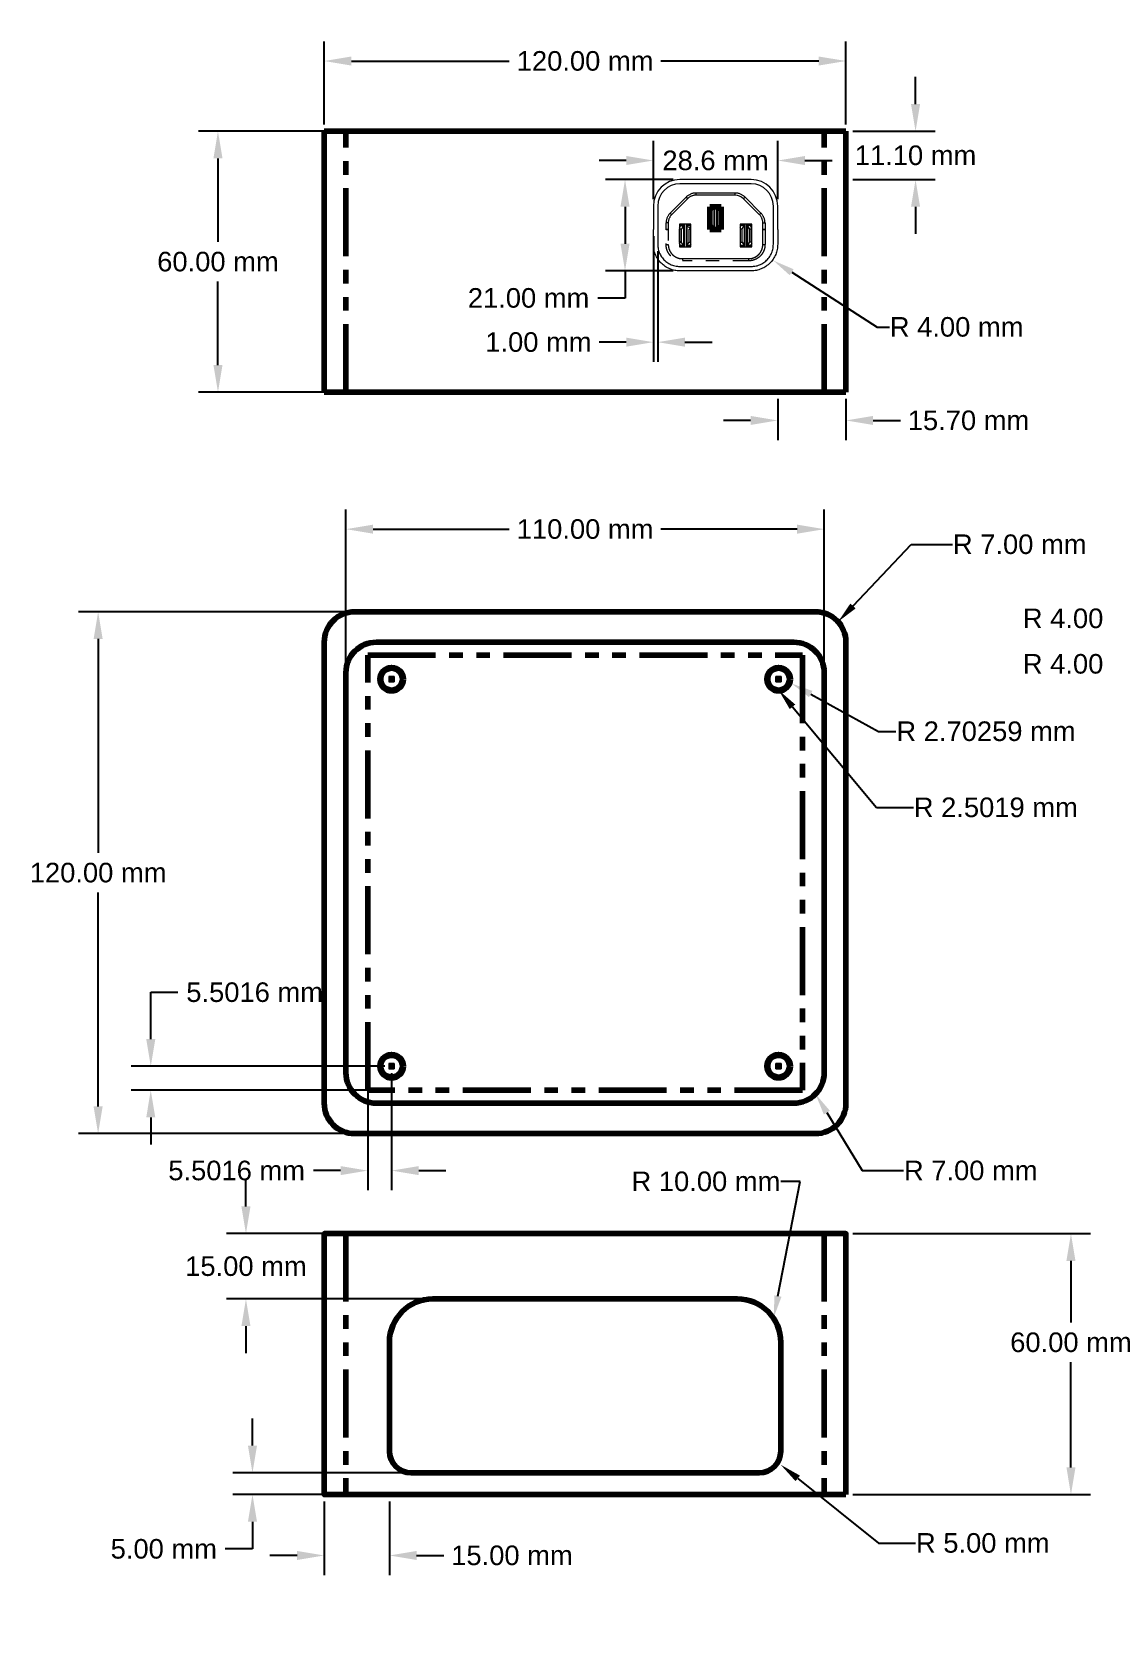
# Model space of a CAD drawing. Header units: millimetres. Extents: x -378 to 0, y -217 to 149.
# Drawn here: x -377.7 to -131.8, y -216.8 to 149.4 of the extents above; entities that cross this region are included whole.
import ezdxf
from ezdxf import colors
from ezdxf.entities.mleader import LeaderData, LeaderLine
from ezdxf.math import Vec2, Vec3

# ---------------------------------------------------------------- set-up
doc = ezdxf.new("R2010")
doc.units = ezdxf.units.MM
doc.header["$LTSCALE"] = 25
doc.header["$MEASUREMENT"] = 0
doc.header["$PDMODE"] = 2
for name, pattern in [('HIDDENX2', [0.75, 0.5, -0.25]), ('PHANTOM2', [1.25, 0.625, -0.125, 0.125, -0.125, 0.125, -0.125]), ('SLD-Durchgehend', [0])]:
    doc.linetypes.add(name, pattern=pattern)
doc.styles.get("Standard").update_dxf_attribs({"font": 'arial.ttf'})
doc.dimstyles.get("Standard").update_dxf_attribs({"dimtxt": 0.18, "dimasz": 0.18, "dimexe": 0.18, "dimexo": 0.0625, "dimgap": 0.09, "dimtad": 0, "dimtih": 1, "dimtoh": 1, "dimdec": 4, "dimzin": 0, "dimdsep": 46, "dimtxsty": 'Standard', "dimcen": 0.09, "dimadec": 0, "dimazin": 0, "dimtfac": 1, "dimtdec": 4, "dimtofl": 0, "dimtmove": 0, "dimatfit": 3, "dimfxl": 1, "dimtolj": 1, "dimtzin": 0, "dimarcsym": 0})

# ---------------------------------------------------------------- blocks, each defined once
blk = doc.blocks.new('*D1')
at = {"color": 0, "linetype": 'ByBlock', "lineweight": -2, "transparency": 16777216}
for p, q in [((-305.06, 16), (-367, 16)), ((-362.5, 9.75), (-362.5, -39.45)), ((-362.5, -97.75), (-362.5, -48.55)), ((-305.06, -104), (-367, -104))]:
    blk.add_line(p, q, dxfattribs=at)
at = {"color": 0, "linetype": 'ByBlock', "lineweight": 100, "transparency": 16777216}
for points in [[(-363.54, 9.75), (-361.46, 9.75), (-362.5, 16)], [(-363.54, -97.75), (-361.46, -97.75), (-362.5, -104)]]:
    blk.add_solid(points, dxfattribs=at)
at = {"layer": 'Defpoints', "color": 0, "linetype": 'ByBlock', "lineweight": 100, "transparency": 16777216}
for p in [(-303.5, 16), (-362.5, -104), (-303.5, -104)]:
    blk.add_point(p, dxfattribs=at)
at = {"color": 0, "linetype": 'ByBlock', "lineweight": 100, "transparency": 16777216, "insert": (-362.5, -44), "char_height": 4.5, "attachment_point": 5}
blk.add_mtext('\\A1;120.00 mm', dxfattribs=at)
blk = doc.blocks.new('*D2')
at = {"color": 0, "linetype": 'ByBlock', "lineweight": -2, "transparency": 16777216}
for p, q in [((-305.5, 3.56), (-305.5, 39.5)), ((-195.5, 3.56), (-195.5, 39.5)), ((-299.25, 35), (-267.93, 35)), ((-201.75, 35), (-233.07, 35))]:
    blk.add_line(p, q, dxfattribs=at)
at = {"color": 0, "linetype": 'ByBlock', "lineweight": 100, "transparency": 16777216}
for points in [[(-299.25, 36.04), (-299.25, 33.96), (-305.5, 35)], [(-201.75, 36.04), (-201.75, 33.96), (-195.5, 35)]]:
    blk.add_solid(points, dxfattribs=at)
at = {"layer": 'Defpoints', "color": 0, "linetype": 'ByBlock', "lineweight": 100, "transparency": 16777216}
for p in [(-195.5, 35), (-305.5, 2), (-195.5, 2)]:
    blk.add_point(p, dxfattribs=at)
at = {"color": 0, "linetype": 'ByBlock', "lineweight": 100, "transparency": 16777216, "insert": (-250.5, 35), "char_height": 4.5, "attachment_point": 5}
blk.add_mtext('\\A1;110.00 mm', dxfattribs=at)
blk = doc.blocks.new('*D8')
at = {"color": 0, "linetype": 'ByBlock', "lineweight": -2, "transparency": 16777216}
for p, q in [((-300.5, -90.06), (-300.5, -117)), ((-295, -90.06), (-295, -117)), ((-306.75, -112.5), (-313, -112.5)), ((-288.75, -112.5), (-282.5, -112.5))]:
    blk.add_line(p, q, dxfattribs=at)
at = {"color": 0, "linetype": 'ByBlock', "lineweight": 100, "transparency": 16777216}
for points in [[(-306.75, -111.46), (-306.75, -113.54), (-300.5, -112.5)], [(-288.75, -111.46), (-288.75, -113.54), (-295, -112.5)]]:
    blk.add_solid(points, dxfattribs=at)
at = {"layer": 'Defpoints', "color": 0, "linetype": 'ByBlock', "lineweight": 100, "transparency": 16777216}
for p in [(-300.5, -88.5), (-295, -88.5), (-300.5, -112.5)]:
    blk.add_point(p, dxfattribs=at)
at = {"color": 0, "linetype": 'ByBlock', "lineweight": 100, "transparency": 16777216, "insert": (-330.64, -112.5), "char_height": 4.5, "attachment_point": 5}
blk.add_mtext('\\A1;5.5016 mm', dxfattribs=at)
blk = doc.blocks.new('*D9')
at = {"color": 0, "linetype": 'ByBlock', "lineweight": -2, "transparency": 16777216}
for p, q in [((-350.39, -82.25), (-350.39, -71.5)), ((-350.39, -71.5), (-344.14, -71.5)), ((-296.56, -88.5), (-354.89, -88.5)), ((-296.56, -94), (-354.89, -94)), ((-350.39, -100.25), (-350.39, -106.5))]:
    blk.add_line(p, q, dxfattribs=at)
at = {"color": 0, "linetype": 'ByBlock', "lineweight": 100, "transparency": 16777216}
for points in [[(-351.43, -82.25), (-349.35, -82.25), (-350.39, -88.5)], [(-351.43, -100.25), (-349.35, -100.25), (-350.39, -94)]]:
    blk.add_solid(points, dxfattribs=at)
at = {"layer": 'Defpoints', "color": 0, "linetype": 'ByBlock', "lineweight": 100, "transparency": 16777216}
for p in [(-295, -88.5), (-350.39, -94), (-295, -94)]:
    blk.add_point(p, dxfattribs=at)
at = {"color": 0, "linetype": 'ByBlock', "lineweight": 100, "transparency": 16777216, "insert": (-326.5, -71.5), "char_height": 4.5, "attachment_point": 5}
blk.add_mtext('\\A1;5.5016 mm', dxfattribs=at)
blk = doc.blocks.new('*D10')
at = {"color": 0, "linetype": 'ByBlock', "lineweight": -2, "transparency": 16777216}
for p, q in [((-188.94, -127), (-134.26, -127)), ((-138.76, -133.25), (-138.76, -147.45)), ((-138.76, -180.75), (-138.76, -156.55)), ((-188.94, -187), (-134.26, -187))]:
    blk.add_line(p, q, dxfattribs=at)
at = {"color": 0, "linetype": 'ByBlock', "lineweight": 100, "transparency": 16777216}
for points in [[(-139.8, -133.25), (-137.72, -133.25), (-138.76, -127)], [(-139.8, -180.75), (-137.72, -180.75), (-138.76, -187)]]:
    blk.add_solid(points, dxfattribs=at)
at = {"layer": 'Defpoints', "color": 0, "linetype": 'ByBlock', "lineweight": 100, "transparency": 16777216}
for p in [(-190.5, -127), (-190.5, -187), (-138.76, -187)]:
    blk.add_point(p, dxfattribs=at)
at = {"color": 0, "linetype": 'ByBlock', "lineweight": 100, "transparency": 16777216, "insert": (-138.76, -152), "char_height": 4.5, "attachment_point": 5}
blk.add_mtext('\\A1;60.00 mm', dxfattribs=at)
blk = doc.blocks.new('*D11')
at = {"color": 0, "linetype": 'ByBlock', "lineweight": -2, "transparency": 16777216}
for p, q in [((-328.5, -120.75), (-328.5, -114.5)), ((-287.06, -127), (-333, -127)), ((-287.06, -142), (-333, -142)), ((-328.5, -148.25), (-328.5, -154.5))]:
    blk.add_line(p, q, dxfattribs=at)
at = {"color": 0, "linetype": 'ByBlock', "lineweight": 100, "transparency": 16777216}
for points in [[(-329.54, -120.75), (-327.46, -120.75), (-328.5, -127)], [(-329.54, -148.25), (-327.46, -148.25), (-328.5, -142)]]:
    blk.add_solid(points, dxfattribs=at)
at = {"layer": 'Defpoints', "color": 0, "linetype": 'ByBlock', "lineweight": 100, "transparency": 16777216}
for p in [(-285.5, -127), (-328.5, -142), (-285.5, -142)]:
    blk.add_point(p, dxfattribs=at)
at = {"color": 0, "linetype": 'ByBlock', "lineweight": 100, "transparency": 16777216, "insert": (-328.5, -134.5), "char_height": 4.5, "attachment_point": 5}
blk.add_mtext('\\A1;15.00 mm', dxfattribs=at)
blk = doc.blocks.new('*D12')
at = {"color": 0, "linetype": 'ByBlock', "lineweight": -2, "transparency": 16777216}
for p, q in [((-327, -175.75), (-327, -169.5)), ((-292.06, -182), (-331.5, -182)), ((-292.06, -187), (-331.5, -187)), ((-327, -193.25), (-327, -199.5)), ((-327, -199.5), (-333.25, -199.5))]:
    blk.add_line(p, q, dxfattribs=at)
at = {"color": 0, "linetype": 'ByBlock', "lineweight": 100, "transparency": 16777216}
for points in [[(-328.04, -175.75), (-325.96, -175.75), (-327, -182)], [(-328.04, -193.25), (-325.96, -193.25), (-327, -187)]]:
    blk.add_solid(points, dxfattribs=at)
at = {"layer": 'Defpoints', "color": 0, "linetype": 'ByBlock', "lineweight": 100, "transparency": 16777216}
for p in [(-290.5, -182), (-327, -187), (-290.5, -187)]:
    blk.add_point(p, dxfattribs=at)
at = {"color": 0, "linetype": 'ByBlock', "lineweight": 100, "transparency": 16777216, "insert": (-347.39, -199.5), "char_height": 4.5, "attachment_point": 5}
blk.add_mtext('\\A1;5.00 mm', dxfattribs=at)
blk = doc.blocks.new('*D13')
at = {"color": 0, "linetype": 'ByBlock', "lineweight": -2, "transparency": 16777216}
for p, q in [((-310.5, -188.56), (-310.5, -205.5)), ((-295.5, -188.56), (-295.5, -205.5)), ((-316.75, -201), (-323, -201)), ((-289.25, -201), (-283, -201))]:
    blk.add_line(p, q, dxfattribs=at)
at = {"color": 0, "linetype": 'ByBlock', "lineweight": 100, "transparency": 16777216}
for points in [[(-316.75, -199.96), (-316.75, -202.04), (-310.5, -201)], [(-289.25, -199.96), (-289.25, -202.04), (-295.5, -201)]]:
    blk.add_solid(points, dxfattribs=at)
at = {"layer": 'Defpoints', "color": 0, "linetype": 'ByBlock', "lineweight": 100, "transparency": 16777216}
for p in [(-310.5, -187), (-295.5, -187), (-295.5, -201)]:
    blk.add_point(p, dxfattribs=at)
at = {"color": 0, "linetype": 'ByBlock', "lineweight": 100, "transparency": 16777216, "insert": (-267.32, -201), "char_height": 4.5, "attachment_point": 5}
blk.add_mtext('\\A1;15.00 mm', dxfattribs=at)
blk = doc.blocks.new('*D14')
at = {"color": 0, "linetype": 'ByBlock', "lineweight": -2, "transparency": 16777216}
for p, q in [((-192.06, 126.5), (-339.44, 126.5)), ((-334.94, 120.25), (-334.94, 101.05)), ((-334.94, 72.75), (-334.94, 91.95)), ((-192.06, 66.5), (-339.44, 66.5))]:
    blk.add_line(p, q, dxfattribs=at)
at = {"color": 0, "linetype": 'ByBlock', "lineweight": 100, "transparency": 16777216}
for points in [[(-335.98, 120.25), (-333.89, 120.25), (-334.94, 126.5)], [(-335.98, 72.75), (-333.89, 72.75), (-334.94, 66.5)]]:
    blk.add_solid(points, dxfattribs=at)
at = {"layer": 'Defpoints', "color": 0, "linetype": 'ByBlock', "lineweight": 100, "transparency": 16777216}
for p in [(-190.5, 126.5), (-334.94, 66.5), (-190.5, 66.5)]:
    blk.add_point(p, dxfattribs=at)
at = {"color": 0, "linetype": 'ByBlock', "lineweight": 100, "transparency": 16777216, "insert": (-334.94, 96.5), "char_height": 4.5, "attachment_point": 5}
blk.add_mtext('\\A1;60.00 mm', dxfattribs=at)
blk = doc.blocks.new('*D21')
at = {"color": 0, "linetype": 'ByBlock', "lineweight": -2, "transparency": 16777216}
for p, q in [((-234.8, 110.86), (-234.8, 124.27)), ((-206.2, 110.86), (-206.2, 124.27)), ((-241.05, 119.77), (-247.3, 119.77)), ((-199.95, 119.77), (-193.7, 119.77))]:
    blk.add_line(p, q, dxfattribs=at)
at = {"color": 0, "linetype": 'ByBlock', "lineweight": 100, "transparency": 16777216}
for points in [[(-241.05, 120.81), (-241.05, 118.73), (-234.8, 119.77)], [(-199.95, 120.81), (-199.95, 118.73), (-206.2, 119.77)]]:
    blk.add_solid(points, dxfattribs=at)
at = {"layer": 'Defpoints', "color": 0, "linetype": 'ByBlock', "lineweight": 100, "transparency": 16777216}
for p in [(-206.2, 119.77), (-234.8, 109.3), (-206.2, 109.3)]:
    blk.add_point(p, dxfattribs=at)
at = {"color": 0, "linetype": 'ByBlock', "lineweight": 100, "transparency": 16777216, "insert": (-220.5, 119.77), "char_height": 4.5, "attachment_point": 5}
blk.add_mtext('\\A1;28.6 mm', dxfattribs=at)
blk = doc.blocks.new('*D22')
at = {"color": 0, "linetype": 'ByBlock', "lineweight": -2, "transparency": 16777216}
for p, q in [((-230.26, 115.4), (-245.82, 115.4)), ((-241.32, 109.15), (-241.32, 100.65)), ((-230.26, 94.4), (-245.82, 94.4)), ((-241.32, 94.4), (-241.32, 88.15)), ((-241.32, 88.15), (-247.57, 88.15))]:
    blk.add_line(p, q, dxfattribs=at)
at = {"color": 0, "linetype": 'ByBlock', "lineweight": 100, "transparency": 16777216}
for points in [[(-242.36, 109.15), (-240.28, 109.15), (-241.32, 115.4)], [(-242.36, 100.65), (-240.28, 100.65), (-241.32, 94.4)]]:
    blk.add_solid(points, dxfattribs=at)
at = {"layer": 'Defpoints', "color": 0, "linetype": 'ByBlock', "lineweight": 100, "transparency": 16777216}
for p in [(-228.7, 115.4), (-241.32, 94.4), (-228.7, 94.4)]:
    blk.add_point(p, dxfattribs=at)
at = {"color": 0, "linetype": 'ByBlock', "lineweight": 100, "transparency": 16777216, "insert": (-263.5, 88.15), "char_height": 4.5, "attachment_point": 5}
blk.add_mtext('\\A1;21.00 mm', dxfattribs=at)
blk = doc.blocks.new('*D23')
at = {"color": 0, "linetype": 'ByBlock', "lineweight": -2, "transparency": 16777216}
for p, q in [((-234.8, 102.34), (-234.8, 73.5)), ((-233.8, 98.94), (-233.8, 73.5)), ((-241.05, 78), (-247.3, 78)), ((-227.55, 78), (-221.3, 78))]:
    blk.add_line(p, q, dxfattribs=at)
at = {"color": 0, "linetype": 'ByBlock', "lineweight": 100, "transparency": 16777216}
for points in [[(-241.05, 79.04), (-241.05, 76.96), (-234.8, 78)], [(-227.55, 79.04), (-227.55, 76.96), (-233.8, 78)]]:
    blk.add_solid(points, dxfattribs=at)
at = {"layer": 'Defpoints', "color": 0, "linetype": 'ByBlock', "lineweight": 100, "transparency": 16777216}
for p in [(-234.8, 103.9), (-233.8, 100.5), (-233.8, 78)]:
    blk.add_point(p, dxfattribs=at)
at = {"color": 0, "linetype": 'ByBlock', "lineweight": 100, "transparency": 16777216, "insert": (-261.23, 78), "char_height": 4.5, "attachment_point": 5}
blk.add_mtext('\\A1;1.00 mm', dxfattribs=at)
blk = doc.blocks.new('*D24')
at = {"color": 0, "linetype": 'ByBlock', "lineweight": -2, "transparency": 16777216}
for p, q in [((-174.5, 132.75), (-174.5, 139)), ((-188.94, 126.5), (-170, 126.5)), ((-188.94, 115.4), (-170, 115.4)), ((-174.5, 109.15), (-174.5, 102.9))]:
    blk.add_line(p, q, dxfattribs=at)
at = {"color": 0, "linetype": 'ByBlock', "lineweight": 100, "transparency": 16777216}
for points in [[(-175.54, 132.75), (-173.46, 132.75), (-174.5, 126.5)], [(-175.54, 109.15), (-173.46, 109.15), (-174.5, 115.4)]]:
    blk.add_solid(points, dxfattribs=at)
at = {"layer": 'Defpoints', "color": 0, "linetype": 'ByBlock', "lineweight": 100, "transparency": 16777216}
for p in [(-190.5, 126.5), (-174.5, 126.5), (-190.5, 115.4)]:
    blk.add_point(p, dxfattribs=at)
at = {"color": 0, "linetype": 'ByBlock', "lineweight": 100, "transparency": 16777216, "insert": (-174.5, 120.95), "char_height": 4.5, "attachment_point": 5}
blk.add_mtext('\\A1;11.10 mm', dxfattribs=at)
blk = doc.blocks.new('*D26')
at = {"color": 0, "linetype": 'ByBlock', "lineweight": -2, "transparency": 16777216}
for p, q in [((-206.2, 64.94), (-206.2, 55.5)), ((-190.5, 64.94), (-190.5, 55.5)), ((-212.45, 60), (-218.7, 60)), ((-184.25, 60), (-178, 60))]:
    blk.add_line(p, q, dxfattribs=at)
at = {"color": 0, "linetype": 'ByBlock', "lineweight": 100, "transparency": 16777216}
for points in [[(-212.45, 61.04), (-212.45, 58.96), (-206.2, 60)], [(-184.25, 61.04), (-184.25, 58.96), (-190.5, 60)]]:
    blk.add_solid(points, dxfattribs=at)
at = {"layer": 'Defpoints', "color": 0, "linetype": 'ByBlock', "lineweight": 100, "transparency": 16777216}
for p in [(-206.2, 66.5), (-190.5, 66.5), (-190.5, 60)]:
    blk.add_point(p, dxfattribs=at)
at = {"color": 0, "linetype": 'ByBlock', "lineweight": 100, "transparency": 16777216, "insert": (-162.32, 60), "char_height": 4.5, "attachment_point": 5}
blk.add_mtext('\\A1;15.70 mm', dxfattribs=at)
blk = doc.blocks.new('*D37')
at = {"color": 0, "linetype": 'ByBlock', "lineweight": -2, "transparency": 16777216}
for p, q in [((-310.5, 128.06), (-310.5, 147.15)), ((-190.5, 128.06), (-190.5, 147.15)), ((-304.25, 142.65), (-267.93, 142.65)), ((-196.75, 142.65), (-233.07, 142.65))]:
    blk.add_line(p, q, dxfattribs=at)
at = {"color": 0, "linetype": 'ByBlock', "lineweight": 100, "transparency": 16777216}
for points in [[(-304.25, 143.69), (-304.25, 141.61), (-310.5, 142.65)], [(-196.75, 143.69), (-196.75, 141.61), (-190.5, 142.65)]]:
    blk.add_solid(points, dxfattribs=at)
at = {"layer": 'Defpoints', "color": 0, "linetype": 'ByBlock', "lineweight": 100, "transparency": 16777216}
for p in [(-190.5, 142.65), (-310.5, 126.5), (-190.5, 126.5)]:
    blk.add_point(p, dxfattribs=at)
at = {"color": 0, "linetype": 'ByBlock', "lineweight": 100, "transparency": 16777216, "insert": (-250.5, 142.65), "char_height": 4.5, "attachment_point": 5}
blk.add_mtext('\\A1;120.00 mm', dxfattribs=at)

msp = doc.modelspace()

# ---------------------------------------------------------------- linework, layer by layer
at = {"linetype": 'ByBlock', "lineweight": 100}
for p, q in [((-310.5, 66.5), (-310.5, 126.5)), ((-310.5, 126.5), (-190.5, 126.5)), ((-190.5, 66.5), (-190.5, 126.5)), ((-310.5, 66.5), (-190.5, 66.5)), ((-190.5, 9), (-190.5, 4)), ((-300.5, 6), (-294.99836, 6)), ((-200.5, 6), (-206.00164, 6)), ((-295.74836, 0.49836), (-294.24836, 0.49836)), ((-294.99836, -0.25164), (-294.99836, 1.24836)), ((-206.75164, 0.49836), (-205.25164, 0.49836)), ((-206.00164, -0.25164), (-206.00164, 1.24836)), ((-294.99836, -89.24836), (-294.99836, -87.74836)), ((-206.00164, -89.24836), (-206.00164, -87.74836)), ((-295.74836, -88.49836), (-294.24836, -88.49836)), ((-206.75164, -88.49836), (-205.25164, -88.49836)), ((-310.5, -97), (-310.5, -92)), ((-300.5, -94), (-294.99836, -94)), ((-200.5, -94), (-206.00164, -94)), ((-190.5, -97), (-190.5, -92)), ((-310.5, -127), (-295.5, -127)), ((-190.5, -127), (-205.5, -127))]:
    msp.add_line(p, q, dxfattribs=at)
at = {"linetype": 'PHANTOM2', "lineweight": 100}
for p, q in [((-305.5, 66.5), (-305.5, 126.5)), ((-195.5, 66.5), (-195.5, 126.5)), ((-300.5, -94), (-300.5, 6)), ((-300.5, 6), (-200.5, 6)), ((-200.5, 6), (-200.5, -94)), ((-200.5, -94), (-300.5, -94)), ((-305.5, -127), (-305.5, -187)), ((-195.5, -127), (-195.5, -187))]:
    msp.add_line(p, q, dxfattribs=at)
at = {"color": 7, "linetype": 'PHANTOM2', "lineweight": 0}
for p, q in [((-226.92335, 110.99454), (-230.56954, 107.34835)), ((-221.75, 104.04538), (-221.825, 104.04538)), ((-219.175, 104.04538), (-219.25, 104.04538)), ((-228.725, 99.99538), (-228.825, 99.99538)), ((-226.175, 99.99538), (-226.225, 99.99538)), ((-214.775, 99.99538), (-214.825, 99.99538)), ((-212.175, 99.99538), (-212.275, 99.99538))]:
    msp.add_line(p, q, dxfattribs=at)
at = {"color": 7, "linetype": 'HIDDENX2', "lineweight": 0}
for q in [(-224.97881, 111.8), (-216.02119, 112.3)]:
    msp.add_line((-216.02119, 111.8), q, dxfattribs=at)
at = {"color": 7, "linetype": 'PHANTOM2', "lineweight": 15}
for p, q in [((-213.7231, 111.3481), (-210.0769, 107.7019)), ((-221.825, 109.04991), (-221.54344, 109.04991)), ((-221.825, 108.38766), (-221.54532, 108.85587)), ((-221.75, 109.1), (-221.75, 109.04991)), ((-219.175, 108.04991), (-219.61483, 108.04991)), ((-219.45656, 109.04991), (-219.175, 109.04991)), ((-219.25, 109.1), (-219.25, 109.04991)), ((-228.825, 104.99991), (-228.51844, 104.99991)), ((-228.825, 104.29581), (-228.52032, 104.80587)), ((-228.725, 105.1), (-228.725, 104.99991)), ((-226.43156, 104.99991), (-226.175, 104.99991)), ((-226.225, 105.1), (-226.225, 104.99991)), ((-221.825, 105.04991), (-221.38517, 105.04991)), ((-221.54344, 104.04991), (-221.825, 104.04991)), ((-221.75, 104.04991), (-221.75, 103.89991)), ((-219.175, 104.04991), (-219.45656, 104.04991)), ((-219.175, 104.71215), (-219.45468, 104.24394)), ((-219.25, 104.04991), (-219.25, 103.89991)), ((-214.825, 104.99991), (-214.56844, 104.99991)), ((-214.825, 104.37952), (-214.57032, 104.80587)), ((-214.775, 105.1), (-214.775, 104.99991)), ((-212.48156, 104.99991), (-212.175, 104.99991)), ((-212.275, 105.1), (-212.275, 104.99991)), ((-209.625, 100.44991), (-209.625, 103.89991)), ((-209.125, 103.89991), (-209.125, 100.44991)), ((-228.51844, 99.99991), (-228.825, 99.99991)), ((-228.80573, 100.99991), (-228.36017, 100.99991)), ((-228.725, 99.99991), (-228.725, 99.89991)), ((-226.58983, 100.99991), (-226.175, 100.99991)), ((-226.175, 99.99991), (-226.43156, 99.99991)), ((-226.175, 100.6203), (-226.42968, 100.19394)), ((-226.225, 99.99991), (-226.225, 99.89991)), ((-214.56844, 99.99991), (-214.825, 99.99991)), ((-214.775, 99.99991), (-214.775, 99.89991)), ((-214.41017, 100.99991), (-213.92873, 100.19394)), ((-212.175, 99.99991), (-212.48156, 99.99991)), ((-212.175, 100.704), (-212.47968, 100.19394)), ((-212.275, 99.99991), (-212.275, 99.89991))]:
    msp.add_line(p, q, dxfattribs=at)
at = {"color": 7, "linetype": 'SLD-Durchgehend', "lineweight": 0}
msp.add_line((-210.43046, 107.34835), (-210.0769, 107.7019), dxfattribs=at)
at = {"color": 7, "linetype": 'SLD-Durchgehend', "lineweight": 15}
msp.add_lwpolyline([(-206.2, 103.9), (-206.2, 109.3, 0.414213562), (-212.3, 115.4), (-228.7, 115.4, 0.414213562), (-234.8, 109.3), (-234.8, 103.9)], format="xyb", dxfattribs=at)
at = {"color": 7, "linetype": 'SLD-Durchgehend', "lineweight": 0}
msp.add_lwpolyline([(-207.2, 103.9), (-207.2, 109.3, 0.414213562), (-212.3, 114.4), (-228.7, 114.4, 0.414213562), (-233.8, 109.3), (-233.8, 103.9)], format="xyb", dxfattribs=at)
at = {"color": 7, "linetype": 'PHANTOM2', "lineweight": 0}
msp.add_lwpolyline([(-209.625, 105.40381, 0.198912367), (-210.43046, 107.34835), (-214.07665, 110.99454), (-213.7231, 111.3481, 0.198912367), (-216.02119, 112.3), (-224.97881, 112.3, 0.198912367), (-227.2769, 111.3481), (-230.9231, 107.7019), (-230.56954, 107.34835, 0.198912367), (-231.375, 105.40381), (-231.875, 105.40381, -0.198912367), (-230.9231, 107.7019)], format="xyb", dxfattribs=at)
at = {"color": 7, "linetype": 'HIDDENX2', "lineweight": 0}
msp.add_lwpolyline([(-227.2769, 111.3481), (-226.92335, 110.99454, -0.198912367), (-224.97881, 111.8), (-224.97881, 112.3)], format="xyb", dxfattribs=at)
at = {"linetype": 'PHANTOM2', "lineweight": 100}
msp.add_lwpolyline([(-219.175, 109.1), (-221.825, 109.1), (-221.825, 103.9), (-219.175, 103.9)], close=True, dxfattribs=at)
at = {"color": 7, "linetype": 'PHANTOM2', "lineweight": 15}
for points in [[(-221.825, 108.04991), (-221.38517, 108.04991), (-221.38517, 105.04991), (-220.90373, 104.24394)], [(-228.825, 103.89991), (-228.825, 99.89991), (-226.175, 99.89991), (-226.175, 103.89991), (-226.175, 103.9), (-226.175, 105.1), (-228.825, 105.1), (-228.825, 103.9)], [(-228.825, 100.90576), (-228.80573, 100.99991), (-228.80573, 103.99991), (-228.825, 104.09405)], [(-227.87873, 104.80587), (-228.36017, 103.99991), (-228.80573, 103.99991)], [(-220.09627, 104.24394), (-219.61483, 105.04991), (-219.175, 105.04991)], [(-214.825, 100.99991), (-214.41017, 100.99991), (-214.41017, 103.99991), (-214.825, 103.99991)], [(-212.19427, 103.99991), (-212.63983, 103.99991), (-213.12127, 104.80587)], [(-212.19427, 100.99991), (-212.63983, 100.99991), (-212.63983, 103.99991)], [(-212.175, 100.90576), (-212.19427, 100.99991), (-212.19427, 103.99991), (-212.175, 104.09405)]]:
    msp.add_lwpolyline(points, dxfattribs=at)
at = {"color": 7, "linetype": 'PHANTOM2', "lineweight": 0}
msp.add_lwpolyline([(-231.375, 105.40381), (-231.375, 103.9), (-231.875, 103.9), (-231.875, 105.40381)], dxfattribs=at)
for points in [[(-227.07127, 104.80587), (-227.07127, 100.19394), (-226.58983, 100.99991), (-226.58983, 103.99991), (-226.175, 103.99991)], [(-209.125, 103.9), (-209.625, 103.9), (-209.625, 105.40381), (-209.125, 105.40381)]]:
    msp.add_lwpolyline(points, close=True, dxfattribs=at)
at = {"color": 7, "linetype": 'HIDDENX2', "lineweight": 15}
msp.add_lwpolyline([(-212.175, 103.9), (-212.175, 105.1), (-214.825, 105.1), (-214.825, 103.9), (-214.825, 103.89991), (-214.825, 99.89991), (-212.175, 99.89991), (-212.175, 103.89991)], dxfattribs=at)
at = {"linetype": 'ByBlock', "lineweight": 100}
for points in [[(-310.5, 9), (-310.5, -97, 0.414213562), (-303.5, -104), (-197.5, -104, 0.414213562), (-190.5, -97), (-190.5, 9, 0.414213562), (-197.5, 16), (-303.5, 16, 0.414213562), (-310.5, 9), (-310.5, 4)], [(-205.5, -177), (-205.5, -152, 0.414213562), (-215.5, -142), (-285.5, -142, 0.414213562), (-295.5, -152), (-295.5, -177)], [(-295.5, -177, 0.414213562), (-290.5, -182), (-210.5, -182, 0.414213562), (-205.5, -177)]]:
    msp.add_lwpolyline(points, format="xyb", dxfattribs=at)
msp.add_lwpolyline([(-195.5, 2, 0.414213562), (-202.5, 9), (-298.5, 9, 0.414213562), (-305.5, 2), (-305.5, -90, 0.414213562), (-298.5, -97), (-202.5, -97, 0.414213562), (-195.5, -90)], format="xyb", close=True, dxfattribs=at)
msp.add_lwpolyline([(-190.5, -187), (-190.5, -127), (-310.5, -127), (-310.5, -187)], close=True, dxfattribs=at)
for centre, radius in [((-294.99836, 0.49836), 2.70256), ((-294.99836, 0.49836), 2.5019), ((-206.00164, 0.49836), 2.70256), ((-206.00164, 0.49836), 2.5019), ((-294.99836, -88.49836), 2.70256), ((-294.99836, -88.49836), 2.5019), ((-206.00164, -88.49836), 2.70256), ((-206.00164, -88.49836), 2.5019)]:
    msp.add_circle(centre, radius, dxfattribs=at)
at = {"color": 7, "linetype": 'SLD-Durchgehend', "lineweight": 0}
msp.add_arc((-216.02119, 109.05), 2.75, 45, 90, dxfattribs=at)
at = {"color": 7, "linetype": 'HIDDENX2', "lineweight": 15}
msp.add_arc((-212.375, 105.40381), 3.25, 0, 45, dxfattribs=at)
at = {"color": 7, "linetype": 'PHANTOM2', "lineweight": 15}
for points, degree in [([(-221.38517, 108.04991), (-220.90373, 108.85587), (-220.90373, 104.24394), (-221.54532, 104.24394), (-221.825, 104.71215)], 1), ([(-220.90373, 108.85587), (-221.54532, 108.85587), (-221.54348, 109.04991)], 1), ([(-220.7546, 104.04991), (-220.74334, 104.04991), (-220.74334, 109.04991), (-220.7546, 109.04991)], 1), ([(-219.61483, 105.04991), (-219.61483, 108.04991), (-220.09627, 108.85587), (-220.09627, 104.24394), (-219.45468, 104.24394), (-219.45652, 104.04991), (-220.2454, 104.04991)], 1), ([(-219.175, 108.38766), (-219.45468, 108.85587), (-220.09627, 108.85587)], 1), ([(-228.51848, 104.99991), (-228.52032, 104.80587), (-227.87873, 104.80587), (-227.87873, 100.19394), (-228.36017, 100.99991), (-228.36017, 103.99991)], 1), ([(-227.7296, 104.99991), (-228.51848, 104.99991)], 1), ([(-227.2204, 104.99991), (-227.23166, 104.99991), (-227.23166, 99.99991), (-227.2204, 99.99991), (-226.43152, 99.99991), (-226.42968, 100.19394), (-227.07127, 100.19394)], 1), ([(-226.175, 104.37952), (-226.42968, 104.80587), (-227.07127, 104.80587)], 1), ([(-221.54348, 104.04991), (-221.54532, 104.24394)], 1), ([(-214.41017, 103.99991), (-213.92873, 104.80587), (-213.92873, 100.19394), (-214.57032, 100.19394), (-214.825, 100.6203)], 1), ([(-213.92873, 104.80587), (-214.57032, 104.80587), (-214.56848, 104.99991)], 1), ([(-213.7796, 104.99991), (-214.56848, 104.99991)], 1), ([(-212.175, 104.29581), (-212.47968, 104.80587), (-213.12127, 104.80587), (-213.12127, 100.19394), (-212.63983, 100.99991)], 1), ([(-227.87873, 100.19394), (-228.52032, 100.19394), (-228.825, 100.704)], 1), ([(-228.51848, 99.99991), (-228.52032, 100.19394)], 1), ([(-227.7296, 99.99991), (-227.74407, 100.03225), (-227.77303, 100.09692), (-227.8435, 100.1616), (-227.87873, 100.19394)], 3), ([(-227.07127, 100.19394), (-227.1065, 100.1616), (-227.17697, 100.09692), (-227.20593, 100.03225), (-227.2204, 99.99991)], 3), ([(-214.56848, 99.99991), (-214.57032, 100.19394)], 1), ([(-213.7796, 99.99991), (-213.79407, 100.03225), (-213.82303, 100.09692), (-213.8935, 100.1616), (-213.92873, 100.19394)], 3), ([(-213.2704, 99.99991), (-212.48152, 99.99991), (-212.47968, 100.19394), (-213.12127, 100.19394)], 1)]:
    msp.add_open_spline(points, degree=degree, dxfattribs=at)
for points, knots in [([(-220.90373, 108.85587), (-220.8685, 108.88821), (-220.79803, 108.95289), (-220.76907, 109.01757), (-220.7546, 109.04991), (-221.01756, 109.04991), (-221.28052, 109.04991), (-221.54348, 109.04991)], [0, 0, 0, 0, 0.5, 1, 1, 1, 2, 2, 2, 2]), ([(-220.09627, 104.24394), (-220.1315, 104.2116), (-220.20197, 104.14692), (-220.23093, 104.08225), (-220.2454, 104.04991), (-220.24916, 104.04991), (-220.25291, 104.04991), (-220.25666, 104.04991), (-220.25666, 105.71657), (-220.25666, 107.38324), (-220.25666, 109.04991), (-220.25291, 109.04991), (-220.24916, 109.04991), (-220.2454, 109.04991)], [0, 0, 0, 0, 0.5, 1, 1, 1, 2, 2, 2, 3, 3, 3, 4, 4, 4, 4]), ([(-220.09627, 108.85587), (-220.1315, 108.88821), (-220.20197, 108.95289), (-220.23093, 109.01757), (-220.2454, 109.04991), (-219.98244, 109.04991), (-219.71948, 109.04991), (-219.45652, 109.04991), (-219.45591, 108.98523), (-219.4553, 108.92055), (-219.45468, 108.85587)], [0, 0, 0, 0, 0.5, 1, 1, 1, 2, 2, 2, 3, 3, 3, 3]), ([(-212.875, 97.19991), (-217.95833, 97.19991), (-223.04167, 97.19991), (-228.125, 97.19991), (-228.125, 97.16732), (-228.125, 97.10228), (-228.125, 96.97835), (-228.125, 96.84199), (-228.125, 96.74791), (-228.125, 96.70548), (-228.125, 96.70177), (-228.125, 96.69991), (-228.36987, 96.71375), (-228.85918, 96.74141), (-229.56554, 96.96345), (-230.21927, 97.30916), (-230.79277, 97.78214), (-231.26575, 98.35564), (-231.61145, 99.00937), (-231.83349, 99.71572), (-231.86116, 100.20504), (-231.875, 100.44991), (-231.875, 101.59991), (-231.875, 102.74991), (-231.875, 103.89991), (-231.8699, 103.89991), (-231.85973, 103.89991), (-231.77846, 103.89991), (-231.65603, 103.89991), (-231.51156, 103.89991), (-231.41272, 103.89991), (-231.375, 103.89991), (-231.375, 102.74991), (-231.375, 101.59991), (-231.375, 100.44991)], [0, 0, 0, 0, 1, 1, 1, 1.12529016, 1.250034282, 1.5, 1.749965718, 1.87470984, 2, 2, 2, 2.12471002, 2.249208274, 2.374125591, 2.5, 2.625874409, 2.750791726, 2.87528998, 3, 3, 3, 4, 4, 4, 4.199880677, 4.3990163, 4.619711362, 4.854845143, 5, 5, 5, 6, 6, 6, 6]), ([(-227.87873, 104.80587), (-227.8435, 104.83821), (-227.77303, 104.90289), (-227.74407, 104.96757), (-227.7296, 104.99991), (-227.72584, 104.99991), (-227.72209, 104.99991), (-227.71834, 104.99991), (-227.71834, 103.33324), (-227.71834, 101.66657), (-227.71834, 99.99991), (-227.72209, 99.99991), (-227.72584, 99.99991), (-227.7296, 99.99991), (-227.99256, 99.99991), (-228.25552, 99.99991), (-228.51848, 99.99991)], [0, 0, 0, 0, 0.5, 1, 1, 1, 2, 2, 2, 3, 3, 3, 4, 4, 4, 5, 5, 5, 5]), ([(-227.07127, 104.80587), (-227.1065, 104.83821), (-227.17697, 104.90289), (-227.20593, 104.96757), (-227.2204, 104.99991), (-226.95744, 104.99991), (-226.69448, 104.99991), (-226.43152, 104.99991), (-226.43091, 104.93523), (-226.4303, 104.87055), (-226.42968, 104.80587)], [0, 0, 0, 0, 0.5, 1, 1, 1, 2, 2, 2, 3, 3, 3, 3]), ([(-220.90373, 104.24394), (-220.8685, 104.2116), (-220.79803, 104.14692), (-220.76907, 104.08225), (-220.7546, 104.04991), (-221.01756, 104.04991), (-221.28052, 104.04991), (-221.54348, 104.04991)], [0, 0, 0, 0, 0.5, 1, 1, 1, 2, 2, 2, 2]), ([(-213.92873, 104.80587), (-213.8935, 104.83821), (-213.82303, 104.90289), (-213.79407, 104.96757), (-213.7796, 104.99991), (-213.77584, 104.99991), (-213.77209, 104.99991), (-213.76834, 104.99991), (-213.76834, 103.33324), (-213.76834, 101.66657), (-213.76834, 99.99991), (-213.77209, 99.99991), (-213.77584, 99.99991), (-213.7796, 99.99991), (-214.04256, 99.99991), (-214.30552, 99.99991), (-214.56848, 99.99991)], [0, 0, 0, 0, 0.5, 1, 1, 1, 2, 2, 2, 3, 3, 3, 4, 4, 4, 5, 5, 5, 5]), ([(-213.12127, 100.19394), (-213.1565, 100.1616), (-213.22697, 100.09692), (-213.25593, 100.03225), (-213.2704, 99.99991), (-213.27416, 99.99991), (-213.27791, 99.99991), (-213.28166, 99.99991), (-213.28166, 101.66657), (-213.28166, 103.33324), (-213.28166, 104.99991), (-213.27791, 104.99991), (-213.27416, 104.99991), (-213.2704, 104.99991)], [0, 0, 0, 0, 0.5, 1, 1, 1, 2, 2, 2, 3, 3, 3, 4, 4, 4, 4]), ([(-213.12127, 104.80587), (-213.1565, 104.83821), (-213.22697, 104.90289), (-213.25593, 104.96757), (-213.2704, 104.99991), (-213.00744, 104.99991), (-212.74448, 104.99991), (-212.48152, 104.99991), (-212.48091, 104.93523), (-212.4803, 104.87055), (-212.47968, 104.80587)], [0, 0, 0, 0, 0.5, 1, 1, 1, 2, 2, 2, 3, 3, 3, 3]), ([(-231.875, 100.44991), (-231.87314, 100.44991), (-231.86943, 100.44991), (-231.82699, 100.44991), (-231.73291, 100.44991), (-231.59656, 100.44991), (-231.47263, 100.44991), (-231.40759, 100.44991), (-231.375, 100.44991), (-231.36321, 100.23711), (-231.33963, 99.81155), (-231.14497, 99.19847), (-230.84611, 98.63205), (-230.4375, 98.13766), (-229.943, 97.72891), (-229.37669, 97.43005), (-228.76348, 97.23521), (-228.3379, 97.21168), (-228.125, 97.19991)], [0, 0, 0, 0, 0.12529016, 0.250034282, 0.5, 0.749965718, 0.87470984, 1, 1, 1, 1.125006968, 1.249998872, 1.374951347, 1.499999084, 1.624941245, 1.749998759, 1.874931923, 2, 2, 2, 2]), ([(-212.875, 96.69991), (-212.875, 96.70177), (-212.875, 96.70548), (-212.875, 96.74791), (-212.875, 96.84199), (-212.875, 96.97835), (-212.875, 97.10228), (-212.875, 97.16732), (-212.875, 97.19991), (-212.66221, 97.2117), (-212.23664, 97.23528), (-211.62356, 97.42993), (-211.05714, 97.72879), (-210.56275, 98.13741), (-210.154, 98.63191), (-209.85515, 99.19821), (-209.6603, 99.81142), (-209.63677, 100.237), (-209.625, 100.44991), (-209.59241, 100.44991), (-209.52737, 100.44991), (-209.40344, 100.44991), (-209.26709, 100.44991), (-209.17301, 100.44991), (-209.13057, 100.44991), (-209.12686, 100.44991), (-209.125, 100.44991), (-209.13884, 100.20504), (-209.16651, 99.71572), (-209.38855, 99.00937), (-209.73425, 98.35564), (-210.20723, 97.78214), (-210.78073, 97.30916), (-211.43446, 96.96345), (-212.14082, 96.74141), (-212.63013, 96.71375), (-212.875, 96.69991), (-217.95833, 96.69991), (-223.04167, 96.69991), (-228.125, 96.69991)], [0, 0, 0, 0, 0.12529016, 0.250034282, 0.5, 0.749965718, 0.87470984, 1, 1, 1, 1.125006968, 1.249998872, 1.374951347, 1.499999084, 1.624941245, 1.749998759, 1.874931923, 2, 2, 2, 2.12529016, 2.250034282, 2.5, 2.749965718, 2.87470984, 3, 3, 3, 3.12471002, 3.249208274, 3.374125591, 3.5, 3.625874409, 3.750791726, 3.87528998, 4, 4, 4, 5, 5, 5, 5])]:
    msp.add_open_spline(points, degree=3, knots=knots, dxfattribs=at)
at = {"color": 7, "linetype": 'SLD-Durchgehend', "lineweight": 15}
for points, knots in [([(-206.2, 103.89991), (-206.2, 102.76657), (-206.2, 101.63324), (-206.2, 100.49991), (-206.22322, 100.10135), (-206.26966, 99.30423), (-206.63402, 98.15488), (-207.19462, 97.09178), (-207.95877, 96.15868), (-208.89187, 95.39452), (-209.95497, 94.83393), (-211.10433, 94.46957), (-211.90144, 94.42313), (-212.3, 94.39991), (-217.76667, 94.39991), (-223.23333, 94.39991), (-228.7, 94.39991), (-229.09909, 94.42287), (-229.89723, 94.46881), (-231.04862, 94.83152), (-232.10818, 95.39792), (-233.03811, 96.16108), (-233.80282, 97.09039), (-234.36339, 98.15274), (-234.72914, 99.30274), (-234.77638, 100.10092), (-234.8, 100.49991), (-234.8, 101.63324), (-234.8, 102.76657), (-234.8, 103.89991)], [0, 0, 0, 0, 1, 1, 1, 1.124828853, 1.249654815, 1.374646071, 1.5, 1.625353929, 1.750345185, 1.875171147, 2, 2, 2, 3, 3, 3, 3.125016143, 3.250022254, 3.375033312, 3.500047052, 3.624969514, 3.749968149, 3.875018829, 4, 4, 4, 5, 5, 5, 5]), ([(-233.8, 103.89991), (-233.8, 102.76657), (-233.8, 101.63324), (-233.8, 100.49991), (-233.77616, 100.12607), (-233.72848, 99.37839), (-233.349, 98.3108), (-232.76317, 97.349), (-231.96459, 96.52488), (-230.98784, 95.89443), (-229.87492, 95.47843), (-229.09164, 95.42608), (-228.7, 95.39991), (-223.23333, 95.39991), (-217.76667, 95.39991), (-212.3, 95.39991), (-211.92616, 95.42375), (-211.17849, 95.47143), (-210.1109, 95.85091), (-209.1491, 96.43674), (-208.32498, 97.23531), (-207.69452, 98.21207), (-207.27852, 99.32499), (-207.22617, 100.10827), (-207.2, 100.49991), (-207.2, 101.63324), (-207.2, 102.76657), (-207.2, 103.89991)], [0, 0, 0, 0, 1, 1, 1, 1.140012349, 1.280023943, 1.4200362, 1.560048287, 1.706698982, 1.853349223, 2, 2, 2, 3, 3, 3, 3.140012349, 3.280023943, 3.4200362, 3.560048287, 3.706698982, 3.853349223, 4, 4, 4, 5, 5, 5, 5]), ([(-209.625, 103.89991), (-209.57293, 103.89991), (-209.46899, 103.89991), (-209.32554, 103.89991), (-209.20597, 103.89991), (-209.13456, 103.89991), (-209.12764, 103.89991), (-209.125, 103.89991)], [0, 0, 0, 0, 0.199880677, 0.3990163, 0.619711362, 0.854845143, 1, 1, 1, 1])]:
    msp.add_open_spline(points, degree=3, knots=knots, dxfattribs=at)

# ---------------------------------------------------------------- dimensions: what is measured, and where the dimension line sits
at = {"linetype": 'ByBlock', "lineweight": 100}
for base, p1, p2, text, picture, middle in [((-190.5, 142.64857), (-310.5, 126.5), (-190.5, 126.5), '120.00 mm', '*D37', (-250.5, 142.64857)), ((-233.8, 78), (-234.8, 103.89991), (-233.8, 100.49991), '1.00 mm', '*D23', (-261.23281, 78))]:
    dim = msp.add_linear_dim(base=base, p1=p1, p2=p2, text=text, dimstyle='Standard', override={"dimscale": 25, "dimasz": 0.25, "dimcen": 0.03}, dxfattribs=at)
    dim.commit()
    dim.dimension.update_dxf_attribs({"geometry": picture, "text_midpoint": middle, "dimtype": 160})
for base, p1, p2, text, picture, middle in [((-174.5, 126.5), (-190.5, 115.4), (-190.5, 126.5), '11.10 mm', '*D24', (-174.5, 120.95)), ((-334.93609, 66.5), (-190.5, 126.5), (-190.5, 66.5), '60.00 mm', '*D14', (-334.93609, 96.5)), ((-327, -187), (-290.5, -182), (-290.5, -187), '5.00 mm', '*D12', (-347.39461, -199.5))]:
    dim = msp.add_linear_dim(base=base, p1=p1, p2=p2, angle=90, text=text, dimstyle='Standard', override={"dimscale": 25, "dimasz": 0.25, "dimcen": 0.03}, dxfattribs=at)
    dim.commit()
    dim.dimension.update_dxf_attribs({"geometry": picture, "text_midpoint": middle})
for base, p1, p2, text, override, picture, middle in [((-206.2, 119.77178), (-234.8, 109.3), (-206.2, 109.3), '28.6 mm', {"dimscale": 25, "dimasz": 0.25, "dimcen": 0.03}, '*D21', (-220.5, 119.77178)), ((-190.5, 60), (-206.2, 66.5), (-190.5, 66.5), '15.70 mm', {"dimscale": 25, "dimasz": 0.25, "dimcen": 0.03}, '*D26', (-162.31907, 60)), ((-195.5, 35), (-305.5, 2), (-195.5, 2), '110.00 mm', {"dimscale": 25, "dimasz": 0.25}, '*D2', (-250.5, 35)), ((-300.5, -112.5), (-294.99836, -88.49836), (-300.5, -88.49836), '<> mm', {"dimscale": 25, "dimasz": 0.25, "dimcen": 0.03}, '*D8', (-330.64086, -112.5)), ((-295.5, -201), (-310.5, -187), (-295.5, -187), '15.00 mm', {"dimscale": 25, "dimasz": 0.25, "dimcen": 0.03}, '*D13', (-267.31907, -201))]:
    dim = msp.add_linear_dim(base=base, p1=p1, p2=p2, text=text, dimstyle='Standard', override=override, dxfattribs=at)
    dim.commit()
    dim.dimension.update_dxf_attribs({"geometry": picture, "text_midpoint": middle})
for base, p1, p2, text, override, picture, middle in [((-241.31889, 94.39991), (-228.7, 115.4), (-228.7, 94.39991), '21.00 mm', {"dimscale": 25, "dimasz": 0.25, "dimcen": 0.03}, '*D22', (-263.5, 88.14991)), ((-362.5, -104), (-303.5, 16), (-303.5, -104), '120.00 mm', {"dimscale": 25, "dimasz": 0.25}, '*D1', (-362.5, -44)), ((-350.39086, -94), (-294.99836, -88.49836), (-294.99836, -94), '<> mm', {"dimscale": 25, "dimasz": 0.25, "dimcen": 0.03}, '*D9', (-326.5, -71.5)), ((-328.5, -142), (-285.5, -127), (-285.5, -142), '15.00 mm', {"dimscale": 25, "dimasz": 0.25, "dimcen": 0.03}, '*D11', (-328.5, -134.5)), ((-138.76, -187), (-190.5, -127), (-190.5, -187), '60.00 mm', {"dimscale": 25, "dimasz": 0.25, "dimcen": 0.03}, '*D10', (-138.76, -152))]:
    dim = msp.add_linear_dim(base=base, p1=p1, p2=p2, angle=90, text=text, dimstyle='Standard', override=override, dxfattribs=at)
    dim.commit()
    dim.dimension.update_dxf_attribs({"geometry": picture, "text_midpoint": middle, "dimtype": 160})

# ---------------------------------------------------------------- leaders
ml = msp.add_multileader_mtext('Standard', dxfattribs=at)
ml.set_content('R 4.00 mm   ', color=256)
ml.set_leader_properties()
ml.build(insert=Vec2(0, 0))
ml.multileader.update_dxf_attribs({"dogleg_length": 0.36, "arrow_head_size": 5})
ctx = ml.context
ctx.base_point, ctx.char_height, ctx.arrow_head_size, ctx.landing_gap_size, ctx.plane_origin = Vec3(-180.50903, 81.48337), 4.5, 5, 0.09, Vec3(31.52916, 101.57885)
notes = []
notes.append((ctx, [(1, (1, 1, 0), (-183.32774, 81.48337), (1, 0), 2.81872, [(0, [(-207.2, 96.76955)], 0, [])])]))
ctx.mtext.insert, ctx.mtext.flow_direction = Vec3(-180.41903, 83.77174), 5
ml = msp.add_multileader_mtext('Standard', dxfattribs=at)
ml.set_content('R 7.00 mm   ', color=256)
ml.set_leader_properties()
ml.build(insert=Vec2(0, 0))
ml.multileader.update_dxf_attribs({"dogleg_length": 0.36, "arrow_head_size": 5})
ctx = ml.context
ctx.base_point, ctx.char_height, ctx.arrow_head_size, ctx.landing_gap_size, ctx.plane_origin = Vec3(-166, 31.5), 4.5, 5, 0.09, Vec3(-137.17011, 18.91754)
notes.append((ctx, [(1, (1, 1, 0), (-175.5, 31.5), (1, 0), 9.5, [(0, [(-192.32042, 13.70871)], 0, [])])]))
ctx.mtext.insert, ctx.mtext.flow_direction = Vec3(-165.91, 33.78837), 5
ml = msp.add_multileader_mtext('Standard', dxfattribs=at)
ml.set_content('R 4.00 mm   ', color=256)
ml.set_leader_properties()
ml.build(insert=Vec2(0, 0))
ml.multileader.update_dxf_attribs({"dogleg_length": 0.36, "arrow_head_size": 5})
ctx = ml.context
ctx.base_point, ctx.char_height, ctx.arrow_head_size, ctx.landing_gap_size, ctx.plane_origin = Vec3(-149.02243, 14.4611), 4.5, 5, 0.09, Vec3(41.0506, 51.65086)
ctx.text_align_type = 2
notes.append((ctx, [(0, (1, 1, 0), (-110.5, 14.4611), (-1, 0), 8.5, [(0, [(-92.5, 6.16931)], 0, [])])]))
ctx.mtext.insert, ctx.mtext.alignment, ctx.mtext.flow_direction = Vec3(-119.09, 16.74947), 3, 5
ml = msp.add_multileader_mtext('Standard', dxfattribs=at)
ml.set_content('R 4.00 mm   ', color=256)
ml.set_leader_properties()
ml.build(insert=Vec2(0, 0))
ml.multileader.update_dxf_attribs({"dogleg_length": 0.36, "arrow_head_size": 5})
ctx = ml.context
ctx.base_point, ctx.char_height, ctx.arrow_head_size, ctx.landing_gap_size, ctx.plane_origin = Vec3(-149.02243, 4), 4.5, 5, 0.09, Vec3(41.0506, 41.18976)
ctx.text_align_type = 2
notes.append((ctx, [(0, (1, 1, 0), (-110.5, 4), (-1, 0), 8.5, [(0, [(-92.5, -4.2918)], 0, [])])]))
ctx.mtext.insert, ctx.mtext.alignment, ctx.mtext.flow_direction = Vec3(-119.09, 6.28837), 3, 5
ml = msp.add_multileader_mtext('Standard', dxfattribs=at)
ml.set_content('R 2.5019 mm   ', color=256)
ml.set_leader_properties()
ml.build(insert=Vec2(0, 0))
ml.multileader.update_dxf_attribs({"dogleg_length": 0.36, "arrow_head_size": 5})
ctx = ml.context
ctx.base_point, ctx.char_height, ctx.arrow_head_size, ctx.landing_gap_size, ctx.plane_origin = Vec3(-175, -29), 4.5, 5, 0.09, Vec3(3.09206, 31.48155)
notes.append((ctx, [(1, (1, 1, 0), (-183.5, -29), (1, 0), 8.5, [(0, [(-206.00164, -2.00354)], 0, [])])]))
ctx.mtext.insert, ctx.mtext.flow_direction = Vec3(-174.91, -26.71163), 5
ml = msp.add_multileader_mtext('Standard', dxfattribs=at)
ml.set_content('R 2.70259 mm   ', color=256)
ml.set_leader_properties()
ml.build(insert=Vec2(0, 0))
ml.multileader.update_dxf_attribs({"dogleg_length": 0.36, "arrow_head_size": 5})
ctx = ml.context
ctx.base_point, ctx.char_height, ctx.arrow_head_size, ctx.landing_gap_size, ctx.plane_origin = Vec3(-179, -11.5), 4.5, 5, 0.09, Vec3(5.5937, 38.33577)
notes.append((ctx, [(1, (1, 1, 0), (-183, -11.5), (1, 0), 4, [(0, [(-203, -0.5)], 0, [])])]))
ctx.mtext.insert, ctx.mtext.flow_direction = Vec3(-178.91, -9.21163), 5
ml = msp.add_multileader_mtext('Standard', dxfattribs=at)
ml.set_content('R 7.00 mm   ', color=256)
ml.set_leader_properties()
ml.build(insert=Vec2(0, 0))
ml.multileader.update_dxf_attribs({"dogleg_length": 0.36, "arrow_head_size": 5})
ctx = ml.context
ctx.base_point, ctx.char_height, ctx.arrow_head_size, ctx.landing_gap_size, ctx.plane_origin = Vec3(-177.26436, -112.5), 4.5, 5, 0.09, Vec3(-138.93447, -95.04618)
notes.append((ctx, [(1, (1, 1, 0), (-186.76436, -112.5), (1, 0), 9.5, [(0, [(-197.5, -94.89898)], 0, [])])]))
ctx.mtext.insert, ctx.mtext.flow_direction = Vec3(-177.17436, -110.21163), 5
ml = msp.add_multileader_mtext('Standard', dxfattribs=at)
ml.set_content('R 10.00 mm   ', color=256)
ml.set_leader_properties()
ml.build(insert=Vec2(0, 0))
ml.multileader.update_dxf_attribs({"dogleg_length": 0.36, "arrow_head_size": 5})
ctx = ml.context
ctx.base_point, ctx.char_height, ctx.arrow_head_size, ctx.landing_gap_size, ctx.plane_origin = Vec3(-239.01868, -115), 4.5, 5, 0.09, Vec3(-148.54126, -146.40109)
ctx.text_align_type = 2
notes.append((ctx, [(0, (1, 1, 0), (-201, -115), (-1, 0), 4.5, [(0, [(-207.10679, -146.25389)], 0, [])])]))
ctx.mtext.insert, ctx.mtext.alignment, ctx.mtext.flow_direction = Vec3(-205.59, -112.71163), 3, 5
ml = msp.add_multileader_mtext('Standard', dxfattribs=at)
ml.set_content('R 5.00 mm   ', color=256)
ml.set_leader_properties()
ml.build(insert=Vec2(0, 0))
ml.multileader.update_dxf_attribs({"dogleg_length": 0.36, "arrow_head_size": 5})
ctx = ml.context
ctx.base_point, ctx.char_height, ctx.arrow_head_size, ctx.landing_gap_size, ctx.plane_origin = Vec3(-174.49836, -198.14578), 4.5, 5, 0.09, Vec3(3.5937, -146.66423)
notes.append((ctx, [(1, (1, 1, 0), (-182.99836, -198.14578), (1, 0), 8.5, [(0, [(-205.5, -180.14932)], 0, [])])]))
ctx.mtext.insert, ctx.mtext.flow_direction = Vec3(-174.40836, -195.85741), 5
for ctx, leaders in notes:
    for number, flags, end, landing, length, lines in leaders:
        leader = LeaderData()
        leader.index, (leader.has_last_leader_line, leader.has_dogleg_vector, leader.attachment_direction) = number, flags
        leader.last_leader_point, leader.dogleg_vector, leader.dogleg_length = Vec3(end), Vec3(landing), length
        for number, points, colour, breaks in lines:
            line = LeaderLine()
            line.index, line.vertices, line.color, line.breaks = number, Vec3.list(points), colors.encode_raw_color(colour), breaks
            leader.lines.append(line)
        ctx.leaders.append(leader)

doc.saveas('drawing.dxf')
